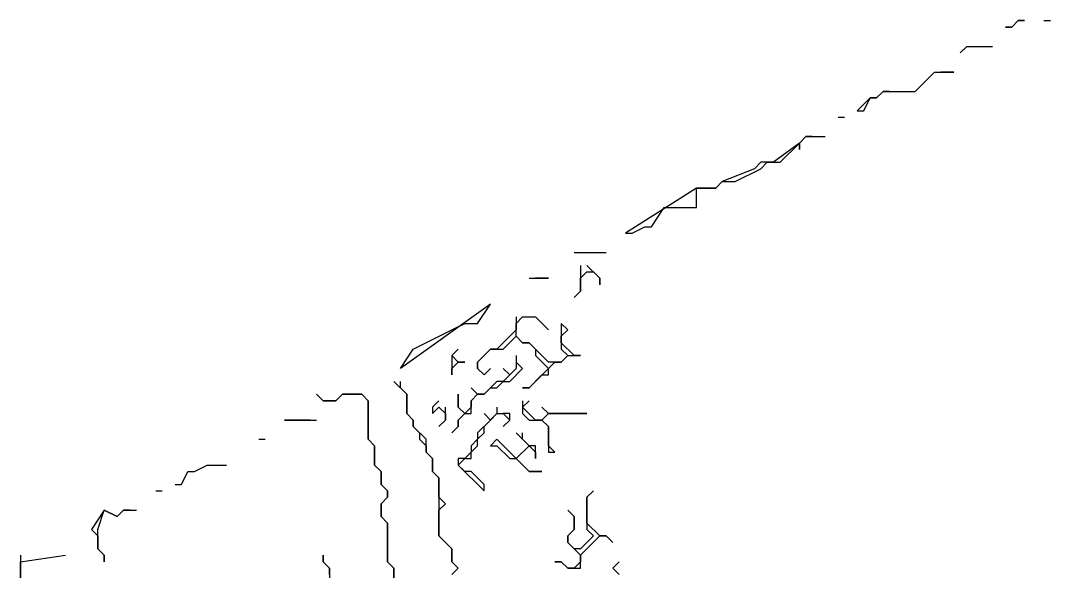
# Model space of a CAD drawing. Header units: metres. Extents: x 76363 to 76886, y 81203 to 81673.
# Drawn here: x 76388.2 to 76452.2, y 81488 to 81522.2 of the extents above; entities that cross this region are included whole.
import ezdxf

# ---------------------------------------------------------------- set-up
doc = ezdxf.new("R2010")
doc.units = ezdxf.units.M

msp = doc.modelspace()

# ---------------------------------------------------------------- linework, layer by layer
for points in [[(76449.4, 81521.8, 218.55), (76449.8, 81521.8, 218.47), (76450.2, 81522.2, 218.48), (76450.6, 81522.2, 218.48), (76450.2, 81522.2, 218.48), (76449.8, 81521.8, 218.47), (76449.4, 81521.8, 218.55)], [(76451.8, 81522.2, 218.48), (76452.2, 81522.2, 218.47)], [(76447, 81520.6, 218.65), (76446.6, 81520.2, 218.72), (76447, 81520.6, 218.65), (76448.6, 81520.6, 218.58)], [(76442.2, 81517.8, 218.77), (76441.8, 81517.8, 218.775), (76441.4, 81517.4, 218.84), (76441, 81517.4, 218.835), (76440.2, 81516.6, 218.8), (76440.6, 81516.6, 218.87), (76441, 81517.4, 218.835), (76441.4, 81517.4, 218.84), (76441.8, 81517.8, 218.775), (76443.8, 81517.8, 218.77), (76444.6, 81518.6, 218.73), (76445, 81519, 218.74), (76446.2, 81519, 218.735), (76445.8, 81519, 218.745), (76445.4, 81519, 218.745)], [(76439, 81516.2, 218.865), (76439.4, 81516.2, 218.87)], [(76437.4, 81515, 218.97), (76437, 81515, 218.97), (76436.6, 81514.6, 218.96), (76435, 81513.4, 218.955), (76434.2, 81513.4, 218.92), (76433.8, 81513, 218.89), (76431.8, 81512.2, 218.94), (76431.4, 81511.8, 218.93), (76430.2, 81511.8, 218.93), (76430.2, 81511.8, 218.93), (76425.8, 81509, 218.985), (76426.2, 81509, 218.98), (76427, 81509.4, 218.95), (76427.4, 81509.4, 218.91), (76428.2, 81510.6, 218.89), (76430.2, 81510.6, 218.903), (76430.2, 81511.8, 218.93), (76431.4, 81511.8, 218.93), (76431.8, 81512.2, 218.94), (76432.6, 81512.2, 218.94), (76434.2, 81513, 218.9), (76434.6, 81513.4, 218.91), (76435.4, 81513.4, 218.987), (76436.6, 81514.6, 218.96), (76436.6, 81514.2, 218.945), (76436.6, 81514.6, 218.96), (76437, 81515, 218.97), (76438.2, 81515, 218.89)], [(76422.6, 81507.8, 219.47), (76424.6, 81507.8, 219.08)], [(76423, 81507, 219.32), (76423, 81505.4, 219.45), (76422.6, 81505, 219.64), (76423, 81505.4, 219.45), (76423, 81506.2, 219.403), (76423.4, 81506.6, 219.26), (76423.8, 81506.6, 219.18), (76424.2, 81506.2, 219.09), (76424.2, 81505.8, 219.157), (76424.2, 81506.2, 219.09), (76423.4, 81507, 219.2)], [(76419.8, 81506.2, 221.02), (76419.8, 81506.2, 221.02), (76421, 81506.2, 220.33), (76420.2, 81506.2, 220.79)], [(76417.4, 81504.6, 221.857), (76411.8, 81500.6, 223.94), (76412.6, 81501.8, 223.895), (76415, 81503, 222.775), (76415.8, 81503.4, 222.497), (76416.6, 81503.4, 222.02), (76417.4, 81504.6, 221.857)], [(76419, 81503.8, 220.74), (76419, 81503, 220.58), (76417.8, 81501.8, 220.76), (76417.4, 81501.8, 221.013), (76416.6, 81501, 221.33), (76416.6, 81500.6, 221.21), (76417, 81500.2, 221), (76417.4, 81500.6, 220.843), (76417, 81500.2, 221), (76416.6, 81500.6, 221.21), (76416.6, 81501, 221.33), (76417.4, 81501.8, 221.013), (76418.2, 81501.8, 220.53), (76419, 81502.6, 220.485), (76419.4, 81502.2, 220.31), (76419.8, 81502.2, 220.255), (76420.2, 81501.8, 220.14), (76420.2, 81501.4, 220.12), (76421, 81500.6, 220.04), (76419.8, 81499.4, 220.007), (76419.4, 81499.4, 219.995), (76419.8, 81499.4, 220.007), (76420.6, 81500.2, 220.06), (76421, 81500.2, 220.06), (76421, 81500.6, 220.04), (76421.4, 81501, 219.94), (76421.8, 81501, 219.69), (76422.2, 81501.4, 219.54), (76423, 81501.4, 219.42), (76422.6, 81501.4, 219.5), (76421.8, 81502.2, 219.61), (76421.8, 81502.6, 219.705), (76422.2, 81503, 219.8), (76421.8, 81503.4, 220.01), (76421.8, 81501.8, 219.6), (76422.2, 81501.4, 219.54), (76421.8, 81501, 219.69), (76421, 81501, 219.94), (76419.8, 81502.2, 220.255), (76419.4, 81502.2, 220.31), (76419, 81502.6, 220.485), (76419, 81503.4, 220.677), (76419.4, 81503.8, 220.667), (76420.2, 81503.8, 220.645), (76421, 81503, 220.075), (76420.2, 81503.8, 220.645)], [(76415.4, 81501.8, 222.15), (76415, 81501.4, 222.13), (76415, 81500.2, 221.717), (76415, 81500.6, 221.913), (76415.4, 81501, 221.8), (76415.8, 81501, 221.73), (76415.4, 81501, 221.8), (76415, 81501.4, 222.13)], [(76419, 81501.4, 220.28), (76419, 81500.6, 220.24), (76418.6, 81500.2, 220.282), (76418.2, 81500.6, 220.48), (76418.6, 81500.2, 220.282), (76418.2, 81499.8, 220.25), (76417.8, 81499.8, 220.4), (76417, 81499, 220.33), (76416.6, 81499, 220.56), (76416.2, 81499.4, 220.81), (76416.6, 81499, 220.56), (76416.2, 81498.6, 220.55), (76416.2, 81498.2, 220.453), (76415.8, 81497.8, 220.785), (76415.4, 81498.2, 221.22), (76415.4, 81499, 221.28), (76415.4, 81498.2, 221.22), (76415.8, 81497.8, 220.785), (76415.4, 81497.4, 220.9), (76415.4, 81497, 220.745), (76415, 81496.6, 220.793), (76415.4, 81497, 220.745), (76415.4, 81497.4, 220.9), (76415.8, 81497.8, 220.785), (76416.2, 81497.8, 220.437), (76416.2, 81498.6, 220.55), (76416.6, 81499, 220.56), (76417, 81499, 220.33), (76417.4, 81499.4, 220.387), (76417.8, 81499.4, 220.27), (76418.2, 81499.8, 220.25), (76418.6, 81499.8, 220.05), (76419.4, 81500.6, 220.16), (76419, 81501, 220.283)], [(76411.4, 81499.8, 223.94), (76412.2, 81499, 222.953), (76412.2, 81497.8, 222.532), (76412.6, 81497.4, 222.04), (76412.6, 81497, 221.89), (76413, 81496.6, 221.5), (76413, 81496.2, 221.415), (76413.4, 81495.8, 221.143), (76413.4, 81495.4, 220.923), (76413.8, 81495, 220.55), (76413.8, 81494.2, 220.652), (76414.2, 81493.8, 220.475), (76414.2, 81490.2, 220.747), (76415, 81489.4, 220.277), (76415, 81488.6, 220.14), (76415.4, 81488.2, 219.865), (76415, 81487.8, 220.023)], [(76415, 81487.8, 220.023), (76415.4, 81488.2, 219.865), (76415, 81488.6, 220.14), (76415, 81489.4, 220.277), (76414.2, 81490.2, 220.747), (76414.2, 81491.8, 220.46), (76414.6, 81492.2, 220.27), (76414.2, 81492.6, 220.405), (76414.2, 81493.8, 220.475), (76413.8, 81494.2, 220.652), (76413.8, 81495, 220.55), (76413.4, 81495.4, 220.923), (76413.4, 81496.2, 221.22), (76412.6, 81497, 221.89), (76412.6, 81497.4, 222.04), (76412.2, 81497.8, 222.532), (76412.2, 81499, 222.953), (76411.8, 81499.4, 223.487), (76411.8, 81499.8, 223.53)], [(76406.6, 81499, 229.32), (76406.6, 81499, 229.32), (76407, 81498.6, 229.35), (76407.8, 81498.6, 229.27), (76408.2, 81499, 229.17), (76409.4, 81499, 228.855), (76409.8, 81498.6, 228.395), (76409.8, 81496.2, 228.793), (76410.2, 81495.8, 228.608), (76410.2, 81494.6, 228.613), (76410.6, 81494.2, 228.283), (76410.6, 81493.4, 228.517), (76411, 81493, 228.185), (76411, 81492.6, 228.162), (76410.6, 81492.2, 228.48), (76410.6, 81491.4, 228.67), (76411, 81491, 228.373), (76411, 81488.6, 228.435), (76411.4, 81488.2, 228.145), (76411.4, 81485, 228.43)], [(76411.4, 81485, 228.43), (76411.4, 81488.2, 228.145), (76411, 81488.6, 228.435), (76411, 81491, 228.373), (76410.6, 81491.4, 228.67), (76410.6, 81492.2, 228.48), (76411, 81492.6, 228.162), (76411, 81493, 228.185), (76410.6, 81493.4, 228.517), (76410.6, 81494.2, 228.283), (76410.2, 81494.6, 228.613), (76410.2, 81495.8, 228.608), (76409.8, 81496.2, 228.793), (76409.8, 81498.6, 228.395), (76409.4, 81499, 228.855), (76408.2, 81499, 229.17), (76407.8, 81498.6, 229.27), (76407, 81498.6, 229.35), (76406.6, 81499, 229.32)], [(76414.2, 81498.6, 221.933), (76413.8, 81498.2, 221.913), (76413.8, 81497.8, 221.78), (76414.2, 81498.2, 221.74), (76414.6, 81497.8, 221.475), (76414.6, 81497.4, 221.34), (76414.2, 81497, 221.41), (76414.6, 81497.4, 221.34), (76414.6, 81498.2, 221.61)], [(76419.4, 81498.6, 219.85), (76419.4, 81497.8, 219.58), (76419.8, 81497.4, 219.56), (76420.6, 81497.4, 219.48), (76421, 81497, 219.47), (76421, 81495.4, 219.62), (76421.4, 81495.4, 219.62), (76421, 81495.8, 219.6), (76421, 81497, 219.47), (76420.6, 81497.4, 219.48), (76421, 81497.8, 219.58), (76423.4, 81497.8, 219.593), (76421, 81497.8, 219.58), (76420.6, 81498.2, 219.75), (76421, 81497.8, 219.58), (76420.6, 81497.4, 219.48), (76420.2, 81497.4, 219.6), (76419.4, 81498.2, 219.637), (76419.8, 81498.6, 219.77)], [(76417.8, 81498.2, 219.95), (76417.8, 81497.8, 219.952), (76417.4, 81497.4, 219.99), (76417, 81497.8, 220.2), (76417.4, 81497.4, 219.99), (76416.6, 81496.6, 220.127), (76416.6, 81496.2, 220.06), (76416.2, 81495.8, 220.197), (76416.2, 81495.4, 220.1), (76415.8, 81495, 220.24), (76415.4, 81495, 220.32), (76415.4, 81494.6, 220.03), (76417, 81493, 219.92), (76417, 81493.4, 219.93), (76416.2, 81494.2, 219.97), (76415.8, 81494.2, 219.97), (76415.4, 81494.6, 220.03), (76415.8, 81495, 220.24), (76416.2, 81495, 220.09), (76416.2, 81495.4, 220.1), (76416.6, 81495.8, 220.04), (76416.6, 81496.2, 220.06), (76417, 81496.6, 219.943), (76417, 81497, 220.055), (76417.8, 81497.8, 219.952), (76418.2, 81497.8, 219.85), (76418.6, 81497.4, 219.835), (76418.2, 81497, 219.93), (76418.6, 81497.4, 219.835), (76418.6, 81497.8, 219.74), (76418.2, 81497.8, 219.85)], [(76406.2, 81497.4, 229.41), (76404.6, 81497.4, 229.26), (76406.6, 81497.4, 229.34)], [(76419, 81496.6, 219.99), (76419.8, 81495.8, 220.025), (76419, 81495, 219.97), (76417.8, 81496.2, 219.82), (76417.4, 81495.8, 219.88), (76417.8, 81495.8, 219.92), (76418.6, 81495, 220), (76419, 81495, 219.97), (76419.8, 81494.2, 219.845), (76420.6, 81494.2, 219.73), (76419.8, 81494.2, 219.845), (76419, 81495, 219.97), (76419.8, 81495.8, 220.025), (76420.2, 81495.4, 219.933), (76420.2, 81495, 219.95), (76420.2, 81495.8, 219.87), (76419.8, 81495.8, 220.025), (76419.4, 81496.2, 220.09), (76419.4, 81496.6, 219.915)], [(76402.2, 81495.8, 229.337)], [(76403, 81496.2, 229.29), (76403.4, 81496.2, 229.37)], [(76397.8, 81493.4, 229.26), (76398.2, 81493.4, 229.26), (76398.6, 81494.2, 229.3), (76399, 81494.2, 229.3), (76399.8, 81494.6, 229.32), (76401, 81494.6, 229.31)], [(76396.6, 81493, 229.175), (76397, 81493, 229.18)], [(76423.8, 81493, 219.35), (76423.4, 81492.6, 219.393), (76423.4, 81490.6, 219.4), (76423.8, 81490.2, 219.35), (76423, 81489.4, 219.7), (76422.6, 81489.4, 219.81), (76422.2, 81489.8, 219.91), (76422.2, 81490.2, 219.8), (76422.6, 81490.6, 219.68), (76422.6, 81491.4, 219.62), (76422.2, 81491.8, 219.62), (76422.6, 81491.4, 219.62), (76422.6, 81490.6, 219.68), (76422.2, 81490.2, 219.8), (76422.2, 81489.8, 219.91), (76423, 81489, 219.72), (76423, 81488.6, 219.757), (76422.6, 81488.2, 219.76), (76422.2, 81488.2, 219.84), (76421.8, 81488.6, 219.93), (76421.4, 81488.6, 219.94), (76421.8, 81488.6, 219.93), (76422.2, 81488.2, 219.84), (76423, 81488.2, 219.76), (76423, 81489, 219.72), (76424.2, 81490.2, 219.23), (76424.6, 81490.2, 219.23), (76425, 81489.8, 219.28), (76424.6, 81490.2, 219.23), (76424.2, 81490.2, 219.23), (76423.4, 81491, 219.46), (76423.4, 81492.6, 219.393)], [(76395, 81491.8, 229.165), (76394.6, 81491.8, 229.13), (76394.2, 81491.4, 229.04), (76393.4, 81491.8, 228.82), (76392.6, 81490.6, 228.7), (76393, 81490.2, 228.68), (76393, 81489.4, 228.725), (76393.4, 81489, 228.783), (76393.4, 81488.6, 228.765), (76393.4, 81489, 228.783), (76393, 81489.4, 228.725), (76393, 81490.6, 228.69), (76393.4, 81491.8, 228.82), (76394.2, 81491.4, 229.04), (76394.6, 81491.8, 229.13), (76395.4, 81491.8, 229.13)], [(76415, 81491.4, 220.08)], [(76391.8, 81490.2, 228.69)], [(76388.2, 81489, 228.715), (76388.2, 81485.4, 229.1)], [(76388.2, 81485.8, 229.04), (76388.2, 81488.6, 228.7), (76391, 81489, 228.68)], [(76407.4, 81487.8, 229.105), (76407.4, 81488.2, 229.09), (76407, 81488.6, 229.1), (76407, 81489, 229.147), (76407, 81488.6, 229.1), (76407.4, 81488.2, 229.09), (76407.4, 81487.4, 229.12)], [(76425.4, 81488.6, 219.19), (76425, 81488.2, 219.3), (76425.4, 81487.8, 219.155)]]:
    msp.add_polyline3d(points)

doc.saveas('drawing.dxf')
